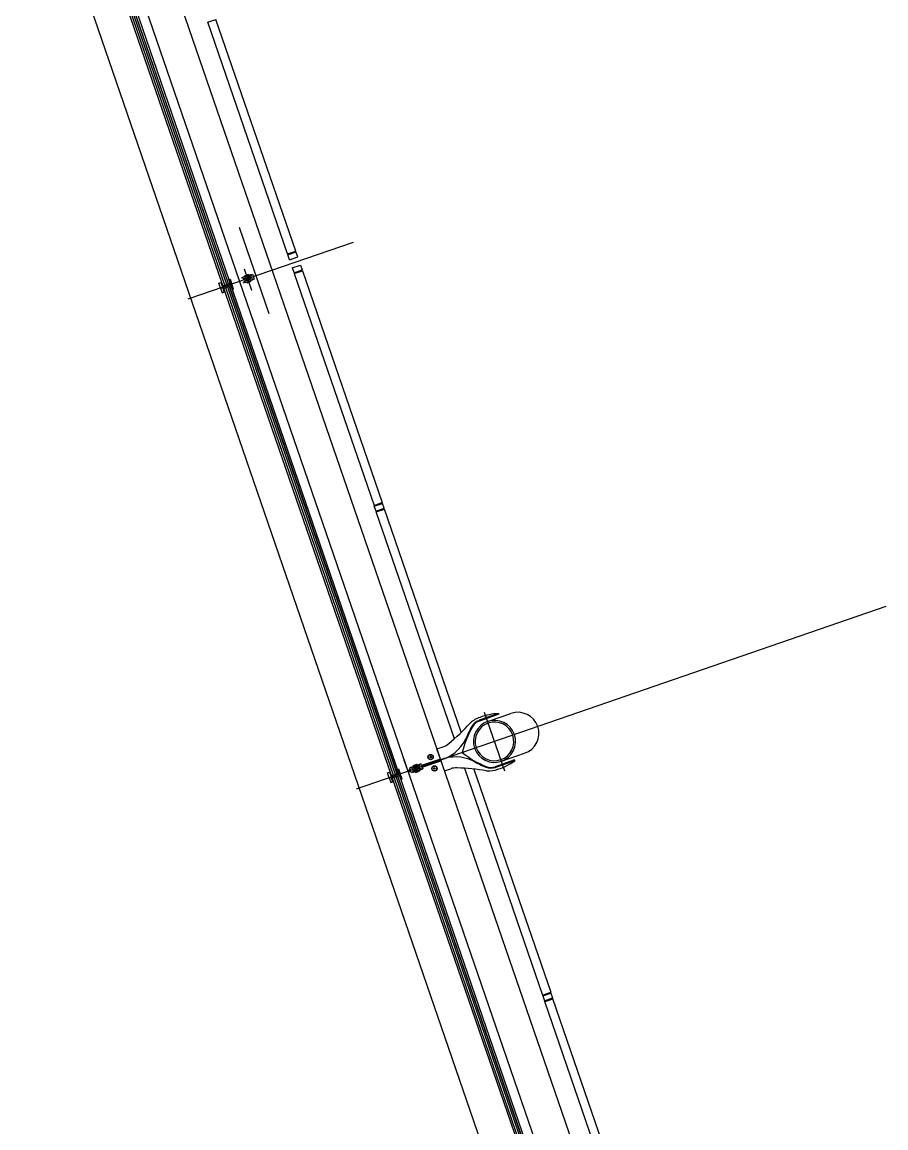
# Model space of a CAD drawing. Extents: x 809487 to 809680, y 818779 to 819225.
# Drawn here: x 809572.74 to 809577.75, y 818953.79 to 818960.2 of the extents above; entities that cross this region are included whole.
import ezdxf

# ---------------------------------------------------------------- set-up
doc = ezdxf.new("R2010")
doc.units = 0
for name, color, linetype in [('F-RC', 7, 'Continuous'), ('MAJ214__', 7, 'Continuous'), ('MAJ270__', 7, 'Continuous'), ('MAJ292__', 7, 'Continuous')]:
    doc.layers.add(name, color=color, linetype=linetype)

msp = doc.modelspace()

# ---------------------------------------------------------------- linework, layer by layer
at = {"layer": 'F-RC'}
for p, q in [((809573.8179, 818960.1972), (809573.8652, 818960.2135)), ((809574.2802, 818958.8546), (809573.8179, 818960.1972)), ((809574.3275, 818958.8708), (809573.8652, 818960.2135)), ((809574.2802, 818958.8546), (809574.3275, 818958.8708)), ((809574.2818, 818958.8498), (809574.3291, 818958.8661)), ((809574.2916, 818958.8215), (809574.2818, 818958.8498)), ((809574.2837, 818958.8505), (809574.2821, 818958.8552)), ((809574.2916, 818958.8215), (809574.3389, 818958.8378)), ((809574.3272, 818958.8655), (809574.3256, 818958.8702)), ((809574.3389, 818958.8378), (809574.3291, 818958.8661)), ((809574.3079, 818958.7742), (809574.3551, 818958.7905)), ((809574.3079, 818958.7742), (809574.3176, 818958.7458)), ((809574.3551, 818958.7905), (809574.3649, 818958.7621)), ((809574.3176, 818958.7458), (809574.3649, 818958.7621)), ((809574.3193, 818958.7411), (809574.3665, 818958.7574)), ((809574.3193, 818958.7411), (809574.7816, 818957.3985)), ((809574.3195, 818958.7465), (809574.3211, 818958.7418)), ((809574.363, 818958.7615), (809574.3646, 818958.7567)), ((809574.3665, 818958.7574), (809574.8288, 818957.4148)), ((809574.7816, 818957.3985), (809574.8012, 818957.4052)), ((809574.7832, 818957.3937), (809574.8305, 818957.41)), ((809574.793, 818957.3654), (809574.7832, 818957.3937)), ((809574.7851, 818957.3944), (809574.7835, 818957.3991)), ((809574.793, 818957.3654), (809574.8402, 818957.3817)), ((809574.7946, 818957.3607), (809574.8419, 818957.3769)), ((809574.7965, 818957.3613), (809574.7948, 818957.366)), ((809574.8012, 818957.4052), (809574.8288, 818957.4148)), ((809574.8286, 818957.4094), (809574.8269, 818957.4141)), ((809574.8402, 818957.3817), (809574.8305, 818957.41)), ((809574.84, 818957.3763), (809574.8383, 818957.381)), ((809575.287, 818956.0842), (809574.8419, 818957.3769)), ((809575.247, 818956.0468), (809574.7946, 818957.3607)), ((809575.3059, 818955.8758), (809575.7583, 818954.5619)), ((809575.3604, 818955.8709), (809575.8055, 818954.5782)), ((809575.7583, 818954.5619), (809575.8055, 818954.5782)), ((809575.7599, 818954.5572), (809575.8072, 818954.5735)), ((809575.7599, 818954.5572), (809575.7697, 818954.5288)), ((809575.7602, 818954.5626), (809575.7618, 818954.5578)), ((809575.7697, 818954.5288), (809575.8169, 818954.5451)), ((809575.8037, 818954.5775), (809575.8053, 818954.5728)), ((809575.8072, 818954.5735), (809575.8169, 818954.5451)), ((809575.815, 818954.5445), (809575.8167, 818954.5397)), ((809575.7713, 818954.5241), (809575.7909, 818954.5309)), ((809576.2336, 818953.1815), (809575.7713, 818954.5241)), ((809575.7716, 818954.5295), (809575.7732, 818954.5247)), ((809575.7909, 818954.5309), (809575.8186, 818954.5404)), ((809576.2809, 818953.1977), (809575.8186, 818954.5404))]:
    msp.add_line(p, q, dxfattribs=at)
at = {"layer": 'MAJ214__'}
for p, q in [((809573.9164, 818958.6738), (809572.9446, 818961.4962)), ((809573.9278, 818958.6777), (809572.956, 818961.5001)), ((809573.9372, 818958.681), (809572.9654, 818961.5033)), ((809573.938, 818958.6812), (809572.9661, 818961.5036)), ((809574.0216, 818958.7179), (809574.0112, 818958.7144)), ((809574.0616, 818958.7251), (809574.0309, 818958.7145)), ((809574.0317, 818958.727), (809574.0535, 818958.7345)), ((809574.0323, 818958.7282), (809574.0317, 818958.727)), ((809574.0327, 818958.7241), (809574.0317, 818958.727)), ((809574.0522, 818958.7351), (809574.0323, 818958.7282)), ((809574.0327, 818958.7241), (809574.0544, 818958.7316)), ((809574.0346, 818958.7248), (809574.0349, 818958.7238)), ((809574.0673, 818958.7086), (809574.0366, 818958.698)), ((809574.0522, 818958.7351), (809574.0535, 818958.7345)), ((809574.0525, 818958.731), (809574.0529, 818958.73)), ((809574.0544, 818958.7316), (809574.0535, 818958.7345)), ((809574.0618, 818958.7252), (809574.0694, 818958.7278)), ((809574.067, 818958.7336), (809574.0774, 818958.7371)), ((809574.0751, 818958.7112), (809574.0675, 818958.7086)), ((809574.0871, 818958.7088), (809574.0767, 818958.7052)), ((809574.0774, 818958.7371), (809574.0871, 818958.7088)), ((809573.9213, 818958.6596), (809574.8931, 818955.8372)), ((809573.9327, 818958.6635), (809574.9045, 818955.8411)), ((809573.9421, 818958.6668), (809574.9139, 818955.8444)), ((809573.9428, 818958.667), (809574.9147, 818955.8447)), ((809574.0314, 818958.6896), (809574.021, 818958.686)), ((809574.029, 818958.6954), (809574.0366, 818958.698)), ((809574.0325, 818958.6886), (809574.0765, 818958.7038)), ((809574.0657, 818958.699), (809574.0439, 818958.6915)), ((809574.0449, 818958.6887), (809574.0439, 818958.6915)), ((809574.0666, 818958.6962), (809574.0449, 818958.6887)), ((809574.0462, 818958.6881), (809574.0449, 818958.6887)), ((809574.0455, 818958.6931), (809574.0456, 818958.6926)), ((809574.0463, 818958.6923), (809574.0456, 818958.6926)), ((809574.0462, 818958.6881), (809574.066, 818958.6949)), ((809574.0633, 818958.6982), (809574.0636, 818958.6988)), ((809574.0634, 818958.6993), (809574.0636, 818958.6988)), ((809574.0666, 818958.6962), (809574.0657, 818958.699)), ((809574.066, 818958.6949), (809574.0666, 818958.6962)), ((809574.9986, 818955.8828), (809575.0426, 818955.898)), ((809574.9986, 818955.8828), (809575.0426, 818955.898)), ((809575.0383, 818955.8886), (809575.0076, 818955.878)), ((809575.0383, 818955.8886), (809575.0076, 818955.878)), ((809575.0302, 818955.8979), (809575.0084, 818955.8904)), ((809575.0302, 818955.8979), (809575.0084, 818955.8904)), ((809575.009, 818955.8917), (809575.0084, 818955.8904)), ((809575.009, 818955.8917), (809575.0084, 818955.8904)), ((809575.0084, 818955.8904), (809575.0094, 818955.8876)), ((809575.0084, 818955.8904), (809575.0094, 818955.8876)), ((809575.009, 818955.8917), (809575.0289, 818955.8985)), ((809575.009, 818955.8917), (809575.0289, 818955.8985)), ((809575.0311, 818955.8951), (809575.0094, 818955.8876)), ((809575.0311, 818955.8951), (809575.0094, 818955.8876)), ((809575.0118, 818955.8884), (809575.0114, 818955.8878)), ((809575.0118, 818955.8884), (809575.0114, 818955.8878)), ((809575.0288, 818955.8943), (809575.0294, 818955.8939)), ((809575.0288, 818955.8943), (809575.0294, 818955.8939)), ((809575.0289, 818955.8985), (809575.0302, 818955.8979)), ((809575.0289, 818955.8985), (809575.0302, 818955.8979)), ((809575.0296, 818955.8935), (809575.0294, 818955.8939)), ((809575.0296, 818955.8935), (809575.0294, 818955.8939)), ((809575.0302, 818955.8979), (809575.0311, 818955.8951)), ((809575.0302, 818955.8979), (809575.0311, 818955.8951)), ((809575.0461, 818955.8912), (809575.0385, 818955.8886)), ((809575.0461, 818955.8912), (809575.0385, 818955.8886)), ((809575.0541, 818955.9006), (809575.0437, 818955.897)), ((809575.0541, 818955.9006), (809575.0437, 818955.897)), ((809575.0573, 818955.8911), (809575.0541, 818955.9006)), ((809575.0573, 818955.8911), (809575.0541, 818955.9006)), ((809575.0573, 818955.8911), (809575.1661, 818955.9286)), ((809575.1661, 818955.9286), (809575.0573, 818955.8911)), ((809575.0606, 818955.8817), (809575.1693, 818955.9191)), ((809575.1693, 818955.9191), (809575.0606, 818955.8817)), ((809575.8812, 818953.0046), (809574.9094, 818955.827)), ((809575.8906, 818953.0078), (809574.9188, 818955.8302)), ((809575.8914, 818953.0081), (809574.9195, 818955.8305)), ((809574.977, 818955.8635), (809574.9912, 818955.8684)), ((809574.977, 818955.8635), (809574.9912, 818955.8684)), ((809574.9802, 818955.854), (809574.9944, 818955.8589)), ((809574.9802, 818955.854), (809574.9944, 818955.8589)), ((809574.9983, 818955.8814), (809574.9879, 818955.8778)), ((809574.9983, 818955.8814), (809574.9879, 818955.8778)), ((809574.9879, 818955.8778), (809574.9912, 818955.8684)), ((809574.9879, 818955.8778), (809574.9912, 818955.8684)), ((809574.9977, 818955.8494), (809574.9944, 818955.8589)), ((809574.9977, 818955.8494), (809574.9944, 818955.8589)), ((809575.0081, 818955.853), (809574.9977, 818955.8494)), ((809575.0081, 818955.853), (809574.9977, 818955.8494)), ((809575, 818955.8753), (809575.0076, 818955.878)), ((809575, 818955.8753), (809575.0076, 818955.878)), ((809575.0057, 818955.8588), (809575.0133, 818955.8614)), ((809575.0092, 818955.8521), (809575.0532, 818955.8672)), ((809575.0116, 818955.8873), (809575.0114, 818955.8878)), ((809575.0116, 818955.8873), (809575.0114, 818955.8878)), ((809575.044, 818955.872), (809575.0133, 818955.8614)), ((809575.044, 818955.872), (809575.0133, 818955.8614)), ((809575.0424, 818955.8624), (809575.0206, 818955.855)), ((809575.0206, 818955.855), (809575.0424, 818955.8624)), ((809575.0216, 818955.8521), (809575.0206, 818955.855)), ((809575.0206, 818955.855), (809575.0216, 818955.8521)), ((809575.0433, 818955.8596), (809575.0216, 818955.8521)), ((809575.0216, 818955.8521), (809575.0433, 818955.8596)), ((809575.0229, 818955.8515), (809575.0216, 818955.8521)), ((809575.0229, 818955.8515), (809575.0216, 818955.8521)), ((809575.0222, 818955.8566), (809575.0224, 818955.8561)), ((809575.0225, 818955.8556), (809575.0222, 818955.8566)), ((809575.023, 818955.8558), (809575.0224, 818955.8561)), ((809575.0229, 818955.8515), (809575.0427, 818955.8583)), ((809575.0427, 818955.8583), (809575.0229, 818955.8515)), ((809575.04, 818955.8616), (809575.0403, 818955.8623)), ((809575.0402, 818955.8627), (809575.0403, 818955.8623)), ((809575.0405, 818955.8618), (809575.0402, 818955.8627)), ((809575.0433, 818955.8596), (809575.0424, 818955.8624)), ((809575.0424, 818955.8624), (809575.0433, 818955.8596)), ((809575.0427, 818955.8583), (809575.0433, 818955.8596)), ((809575.0427, 818955.8583), (809575.0433, 818955.8596)), ((809575.0518, 818955.8747), (809575.0442, 818955.8721)), ((809575.0442, 818955.8721), (809575.0518, 818955.8747)), ((809575.0638, 818955.8722), (809575.0534, 818955.8686)), ((809575.0534, 818955.8686), (809575.0638, 818955.8722)), ((809575.0606, 818955.8817), (809575.0638, 818955.8722)), ((809575.0638, 818955.8722), (809575.0606, 818955.8817)), ((809575.8698, 818953.0007), (809574.898, 818955.8231))]:
    msp.add_line(p, q, dxfattribs=at)
for points in [[(809574.0659, 818958.7345), (809574.0219, 818958.7194)], [(809575.5039, 818956.192), (809575.3911, 818956.1532)], [(809575.5978, 818955.9195), (809575.485, 818955.8807)], [(809575.0532, 818955.8672), (809575.0092, 818955.8521)]]:
    msp.add_lwpolyline(points, dxfattribs=at)
for centre, radius in [((809574.0492, 818958.7116), 0.006), ((809575.109, 818955.9407), 0.0155), ((809575.109, 818955.9407), 0.0155), ((809575.109, 818955.9407), 0.0135), ((809575.109, 818955.9407), 0.0135), ((809575.109, 818955.9407), 0.0042), ((809575.109, 818955.9407), 0.0042), ((809575.1318, 818955.8745), 0.0155), ((809575.1318, 818955.8745), 0.0155), ((809575.1318, 818955.8745), 0.0135), ((809575.1318, 818955.8745), 0.0135), ((809575.1318, 818955.8745), 0.0042), ((809575.1318, 818955.8745), 0.0042)]:
    msp.add_circle(centre, radius, dxfattribs=at)
for centre, radius, start, end in [((809574.0492, 818958.7116), 0.0095, 145.18264, 252.81736), ((809574.0492, 818958.7116), 0.0109, 101.1265, 116.87349), ((809574.0492, 818958.7116), 0.0095, 326.69488, 71.30512), ((809574.0492, 818958.7116), 0.0109, 281.1265, 296.87349), ((809575.4169, 818956.0783), 0.0792, 109, 149.96236), ((809575.8392, 818955.8341), 0.567, 149.96236, 158.10407), ((809575.1053, 818956.1459), 0.2307, 285.67731, 333.23123), ((809575.2945, 818956.053), 0.02, 326.67541, 338.10407), ((809575.2552, 818955.7104), 0.2307, 64.76877, 112.32268), ((809575.2552, 818955.7104), 0.2307, 105.67731, 112.32268), ((809575.1053, 818956.1459), 0.2307, 285.67731, 292.32268), ((809575.3472, 818955.9002), 0.02, 59.89592, 71.32459), ((809575.6416, 818956.408), 0.567, 239.89592, 248.03764), ((809575.0259, 818955.875), 0.0095, 145.18264, 199.00008), ((809575.0259, 818955.875), 0.0095, 145.18264, 199.00008), ((809575.0259, 818955.875), 0.0095, 198.99991, 252.81736), ((809575.0259, 818955.875), 0.0095, 199.00008, 252.81736), ((809575.0259, 818955.875), 0.006, 18.99986, 199.00013), ((809575.0259, 818955.875), 0.006, 18.99986, 199.00013), ((809575.0259, 818955.875), 0.006, 198.99986, 19.00013), ((809575.0259, 818955.875), 0.006, 199.00013, 18.99986), ((809575.0259, 818955.875), 0.0109, 101.1265, 116.87349), ((809575.0259, 818955.875), 0.0109, 101.1265, 116.87349), ((809575.0259, 818955.875), 0.0109, 281.1265, 296.87349), ((809575.0259, 818955.875), 0.0109, 281.1265, 296.87349), ((809575.0259, 818955.875), 0.0095, 18.99991, 71.30512), ((809575.0259, 818955.875), 0.0095, 18.99991, 71.30512), ((809575.0259, 818955.875), 0.0095, 326.69488, 19.00008), ((809575.0259, 818955.875), 0.0095, 326.69488, 18.99991), ((809575.4592, 818955.9556), 0.0792, 248.03764, 289)]:
    msp.add_arc(centre, radius, start, end, dxfattribs=at)
for points, degree in [([(809574.0216, 818958.7186), (809574.0216, 818958.7187), (809574.0216, 818958.7188), (809574.0216, 818958.7189), (809574.0216, 818958.7189), (809574.0217, 818958.719), (809574.0217, 818958.719), (809574.0217, 818958.7191), (809574.0217, 818958.7191), (809574.0217, 818958.7192), (809574.0217, 818958.7192), (809574.0218, 818958.7193), (809574.0218, 818958.7193), (809574.0218, 818958.7193), (809574.0219, 818958.7194), (809574.0219, 818958.7194)], 3), ([(809574.0224, 818958.7125), (809574.0223, 818958.7128), (809574.0223, 818958.7131), (809574.0221, 818958.714), (809574.0219, 818958.7145), (809574.0218, 818958.7157), (809574.0217, 818958.7162), (809574.0216, 818958.7174), (809574.0216, 818958.718), (809574.0216, 818958.7186)], 3), ([(809574.0224, 818958.7125), (809574.0224, 818958.7125), (809574.0225, 818958.7124), (809574.0225, 818958.7124), (809574.0225, 818958.7123), (809574.0225, 818958.7123), (809574.0225, 818958.7123), (809574.0225, 818958.7123)], 3), ([(809574.0233, 818958.7119), (809574.0233, 818958.7119), (809574.0233, 818958.7119), (809574.0232, 818958.7119), (809574.0232, 818958.7119), (809574.0231, 818958.7119), (809574.0231, 818958.7119), (809574.0229, 818958.7119), (809574.0229, 818958.7119), (809574.0227, 818958.712), (809574.0227, 818958.712), (809574.0226, 818958.7121), (809574.0225, 818958.7122), (809574.0225, 818958.7123)], 3), ([(809574.0233, 818958.7119), (809574.0239, 818958.7121), (809574.0246, 818958.7123), (809574.0261, 818958.7129), (809574.0271, 818958.7132), (809574.0286, 818958.7138), (809574.0292, 818958.714), (809574.0302, 818958.7143), (809574.0305, 818958.7144), (809574.0309, 818958.7145)], 3), ([(809574.0233, 818958.7119), (809574.0241, 818958.7122), (809574.025, 818958.7125), (809574.0259, 818958.7128), (809574.0272, 818958.7132), (809574.0284, 818958.7137), (809574.0297, 818958.7141), (809574.0301, 818958.7143), (809574.0305, 818958.7144), (809574.0309, 818958.7145)], 3), ([(809574.0309, 818958.7145), (809574.0309, 818958.7145), (809574.0309, 818958.7145), (809574.0309, 818958.7143), (809574.031, 818958.7141), (809574.0311, 818958.7136), (809574.0312, 818958.7132), (809574.0314, 818958.7119), (809574.0315, 818958.7109), (809574.0319, 818958.7086), (809574.0322, 818958.7075), (809574.033, 818958.7051), (809574.0334, 818958.704), (809574.0344, 818958.7019), (809574.035, 818958.701), (809574.0357, 818958.6997), (809574.036, 818958.6992), (809574.0363, 818958.6986), (809574.0364, 818958.6983), (809574.0365, 818958.6981), (809574.0365, 818958.698), (809574.0366, 818958.698)], 3), ([(809574.0421, 818958.7181), (809574.0421, 818958.7181), (809574.0421, 818958.7181), (809574.042, 818958.718), (809574.042, 818958.7179), (809574.0418, 818958.7177), (809574.0417, 818958.7175), (809574.0415, 818958.7171), (809574.0413, 818958.717), (809574.0412, 818958.7168)], 3), ([(809574.0442, 818958.7213), (809574.0431, 818958.7196), (809574.0421, 818958.7181)], 2), ([(809574.0507, 818958.7211), (809574.049, 818958.7217), (809574.0471, 818958.7223)], 2), ([(809574.0522, 818958.7206), (809574.052, 818958.7206), (809574.0518, 818958.7207), (809574.0514, 818958.7208), (809574.0512, 818958.7209), (809574.051, 818958.721), (809574.0509, 818958.721), (809574.0508, 818958.7211), (809574.0508, 818958.7211), (809574.0507, 818958.7211)], 3), ([(809574.0616, 818958.7251), (809574.0617, 818958.7251), (809574.0617, 818958.7252), (809574.0618, 818958.7252)], 2), ([(809574.0616, 818958.7251), (809574.0617, 818958.7251), (809574.0617, 818958.7252), (809574.0618, 818958.7252)], 2), ([(809574.0675, 818958.7086), (809574.0675, 818958.7086), (809574.0675, 818958.7087), (809574.0674, 818958.7088), (809574.0674, 818958.709), (809574.0672, 818958.7096), (809574.0672, 818958.71), (809574.067, 818958.7112), (809574.0669, 818958.7122), (809574.0664, 818958.7145), (809574.0661, 818958.7157), (809574.0654, 818958.718), (809574.0649, 818958.7191), (809574.0639, 818958.7212), (809574.0634, 818958.7221), (809574.0626, 818958.7234), (809574.0624, 818958.7239), (809574.062, 818958.7246), (809574.0619, 818958.7248), (809574.0618, 818958.725), (809574.0618, 818958.7251), (809574.0618, 818958.7252)], 3), ([(809574.0659, 818958.7345), (809574.0659, 818958.7345), (809574.0659, 818958.7345), (809574.066, 818958.7345), (809574.0661, 818958.7345), (809574.0661, 818958.7345), (809574.0662, 818958.7344), (809574.0662, 818958.7344), (809574.0663, 818958.7344), (809574.0663, 818958.7344), (809574.0663, 818958.7343), (809574.0664, 818958.7343), (809574.0664, 818958.7342), (809574.0665, 818958.7342), (809574.0665, 818958.7341), (809574.0666, 818958.7341)], 3), ([(809574.0666, 818958.7341), (809574.0669, 818958.7336), (809574.0673, 818958.7331), (809574.0679, 818958.7321), (809574.0682, 818958.7317), (809574.0688, 818958.7307), (809574.0691, 818958.7302), (809574.0694, 818958.7294), (809574.0696, 818958.7291), (809574.0697, 818958.7287)], 3), ([(809574.0675, 818958.7086), (809574.0674, 818958.7086), (809574.0674, 818958.7086), (809574.0673, 818958.7086)], 2), ([(809574.0698, 818958.7285), (809574.0698, 818958.7285), (809574.0698, 818958.7285), (809574.0698, 818958.7284), (809574.0698, 818958.7283), (809574.0698, 818958.7281), (809574.0697, 818958.7281), (809574.0697, 818958.728), (809574.0696, 818958.7279), (809574.0695, 818958.7278), (809574.0694, 818958.7278), (809574.0694, 818958.7278), (809574.0694, 818958.7278), (809574.0694, 818958.7278)], 3), ([(809574.0698, 818958.7285), (809574.0698, 818958.7286), (809574.0697, 818958.7286), (809574.0697, 818958.7286), (809574.0697, 818958.7286), (809574.0697, 818958.7287), (809574.0697, 818958.7287), (809574.0697, 818958.7287)], 3), ([(809574.0751, 818958.7112), (809574.0751, 818958.7112), (809574.0751, 818958.7112), (809574.0751, 818958.7113), (809574.0752, 818958.7113), (809574.0752, 818958.7113), (809574.0753, 818958.7113), (809574.0754, 818958.7113), (809574.0755, 818958.7112), (809574.0756, 818958.7112), (809574.0757, 818958.7111), (809574.0758, 818958.711), (809574.0758, 818958.7109), (809574.0758, 818958.7109)], 3), ([(809574.0759, 818958.7107), (809574.0759, 818958.7107), (809574.0759, 818958.7107), (809574.0759, 818958.7108), (809574.0759, 818958.7108), (809574.0759, 818958.7108), (809574.0759, 818958.7109), (809574.0758, 818958.7109)], 3), ([(809574.0759, 818958.7107), (809574.076, 818958.7103), (809574.0761, 818958.71), (809574.0763, 818958.7091), (809574.0764, 818958.7086), (809574.0766, 818958.7075), (809574.0766, 818958.7069), (809574.0767, 818958.7057), (809574.0767, 818958.7051), (809574.0767, 818958.7045)], 3), ([(809574.0286, 818958.6946), (809574.0286, 818958.6946), (809574.0286, 818958.6947), (809574.0286, 818958.6948), (809574.0286, 818958.6948), (809574.0286, 818958.695), (809574.0286, 818958.6951), (809574.0287, 818958.6952), (809574.0287, 818958.6952), (809574.0288, 818958.6953), (809574.0289, 818958.6953), (809574.029, 818958.6954), (809574.029, 818958.6954), (809574.029, 818958.6954)], 3), ([(809574.0286, 818958.6946), (809574.0286, 818958.6946), (809574.0286, 818958.6946), (809574.0286, 818958.6945), (809574.0286, 818958.6945), (809574.0286, 818958.6945), (809574.0287, 818958.6944), (809574.0287, 818958.6944)], 3), ([(809574.0318, 818958.689), (809574.0314, 818958.6895), (809574.0311, 818958.69), (809574.0304, 818958.691), (809574.0301, 818958.6915), (809574.0296, 818958.6925), (809574.0293, 818958.693), (809574.0289, 818958.6938), (809574.0288, 818958.6941), (809574.0287, 818958.6944)], 3), ([(809574.0325, 818958.6886), (809574.0324, 818958.6886), (809574.0324, 818958.6886), (809574.0323, 818958.6886), (809574.0323, 818958.6886), (809574.0322, 818958.6887), (809574.0322, 818958.6887), (809574.0321, 818958.6887), (809574.0321, 818958.6887), (809574.032, 818958.6888), (809574.032, 818958.6888), (809574.032, 818958.6889), (809574.0319, 818958.6889), (809574.0319, 818958.689), (809574.0318, 818958.689), (809574.0318, 818958.689)], 3), ([(809574.0461, 818958.7026), (809574.0463, 818958.7025), (809574.0465, 818958.7024), (809574.0469, 818958.7023), (809574.0471, 818958.7022), (809574.0474, 818958.7021), (809574.0475, 818958.7021), (809574.0476, 818958.7021), (809574.0476, 818958.7021), (809574.0476, 818958.7021)], 3), ([(809574.0476, 818958.7021), (809574.0493, 818958.7015), (809574.0513, 818958.7008)], 2), ([(809574.0541, 818958.7018), (809574.0553, 818958.7035), (809574.0563, 818958.705)], 2), ([(809574.0563, 818958.705), (809574.0563, 818958.7051), (809574.0563, 818958.7051), (809574.0563, 818958.7052), (809574.0564, 818958.7052), (809574.0565, 818958.7055), (809574.0567, 818958.7056), (809574.0569, 818958.706), (809574.057, 818958.7062), (809574.0571, 818958.7064)], 3), ([(809574.0767, 818958.7045), (809574.0767, 818958.7044), (809574.0767, 818958.7044), (809574.0767, 818958.7043), (809574.0767, 818958.7042), (809574.0767, 818958.7042), (809574.0767, 818958.7041), (809574.0767, 818958.7041), (809574.0767, 818958.704), (809574.0766, 818958.704), (809574.0766, 818958.7039), (809574.0766, 818958.7039), (809574.0766, 818958.7039), (809574.0765, 818958.7038), (809574.0765, 818958.7038), (809574.0765, 818958.7038)], 3), ([(809575.0385, 818955.8886), (809575.0384, 818955.8886), (809575.0384, 818955.8886), (809575.0383, 818955.8886)], 2), ([(809575.0385, 818955.8886), (809575.0384, 818955.8886), (809575.0384, 818955.8886), (809575.0383, 818955.8886)], 2), ([(809575.0385, 818955.8886), (809575.0385, 818955.8886), (809575.0385, 818955.8886), (809575.0385, 818955.8884), (809575.0386, 818955.8882), (809575.0389, 818955.8877), (809575.0391, 818955.8874), (809575.0397, 818955.8863), (809575.0402, 818955.8854), (809575.0413, 818955.8833), (809575.0418, 818955.8822), (809575.0422, 818955.8809), (809575.0423, 818955.8808), (809575.0423, 818955.8807)], 3), ([(809575.0385, 818955.8886), (809575.0385, 818955.8886), (809575.0385, 818955.8886), (809575.0385, 818955.8884), (809575.0386, 818955.8882), (809575.0389, 818955.8877), (809575.0391, 818955.8874), (809575.0397, 818955.8863), (809575.0402, 818955.8854), (809575.0413, 818955.8833), (809575.0418, 818955.8822), (809575.0422, 818955.8809), (809575.0423, 818955.8808), (809575.0423, 818955.8807)], 3), ([(809575.0433, 818955.8975), (809575.0432, 818955.8976), (809575.0432, 818955.8976), (809575.0431, 818955.8977), (809575.0431, 818955.8977), (809575.043, 818955.8978), (809575.043, 818955.8978), (809575.0429, 818955.8979), (809575.0429, 818955.8979), (809575.0428, 818955.8979), (809575.0428, 818955.8979), (809575.0427, 818955.8979), (809575.0427, 818955.898), (809575.0426, 818955.898), (809575.0426, 818955.898), (809575.0426, 818955.898)], 3), ([(809575.0433, 818955.8975), (809575.0432, 818955.8976), (809575.0432, 818955.8976), (809575.0431, 818955.8977), (809575.0431, 818955.8977), (809575.043, 818955.8978), (809575.043, 818955.8978), (809575.0429, 818955.8979), (809575.0429, 818955.8979), (809575.0428, 818955.8979), (809575.0428, 818955.8979), (809575.0427, 818955.8979), (809575.0427, 818955.898), (809575.0426, 818955.898), (809575.0426, 818955.898), (809575.0426, 818955.898)], 3), ([(809575.0464, 818955.8922), (809575.0463, 818955.8925), (809575.0461, 818955.8928), (809575.0458, 818955.8936), (809575.0455, 818955.8941), (809575.045, 818955.8951), (809575.0447, 818955.8956), (809575.044, 818955.8966), (809575.0436, 818955.8971), (809575.0433, 818955.8975)], 3), ([(809575.0464, 818955.8922), (809575.0463, 818955.8925), (809575.0461, 818955.8928), (809575.0458, 818955.8936), (809575.0455, 818955.8941), (809575.045, 818955.8951), (809575.0447, 818955.8956), (809575.044, 818955.8966), (809575.0436, 818955.8971), (809575.0433, 818955.8975)], 3), ([(809575.0461, 818955.8912), (809575.0461, 818955.8912), (809575.0461, 818955.8912), (809575.0461, 818955.8912), (809575.0462, 818955.8913), (809575.0462, 818955.8913), (809575.0463, 818955.8913), (809575.0464, 818955.8914), (809575.0464, 818955.8915), (809575.0465, 818955.8916), (809575.0465, 818955.8917), (809575.0465, 818955.8918), (809575.0465, 818955.8919), (809575.0465, 818955.892)], 3), ([(809575.0461, 818955.8912), (809575.0461, 818955.8912), (809575.0461, 818955.8912), (809575.0461, 818955.8912), (809575.0462, 818955.8913), (809575.0462, 818955.8913), (809575.0463, 818955.8913), (809575.0464, 818955.8914), (809575.0464, 818955.8915), (809575.0465, 818955.8916), (809575.0465, 818955.8917), (809575.0465, 818955.8918), (809575.0465, 818955.8919), (809575.0465, 818955.892)], 3), ([(809575.0464, 818955.8922), (809575.0464, 818955.8922), (809575.0464, 818955.8921), (809575.0464, 818955.8921), (809575.0464, 818955.8921), (809575.0465, 818955.892), (809575.0465, 818955.892), (809575.0465, 818955.892)], 3), ([(809575.0464, 818955.8922), (809575.0464, 818955.8922), (809575.0464, 818955.8921), (809575.0464, 818955.8921), (809575.0464, 818955.8921), (809575.0465, 818955.892), (809575.0465, 818955.892), (809575.0465, 818955.892)], 3), ([(809574.9986, 818955.8828), (809574.9986, 818955.8828), (809574.9985, 818955.8828), (809574.9985, 818955.8827), (809574.9985, 818955.8827), (809574.9984, 818955.8826), (809574.9984, 818955.8826), (809574.9984, 818955.8825), (809574.9984, 818955.8825), (809574.9984, 818955.8824), (809574.9983, 818955.8824), (809574.9983, 818955.8823), (809574.9983, 818955.8823), (809574.9983, 818955.8822), (809574.9983, 818955.8821), (809574.9983, 818955.8821)], 3), ([(809574.9986, 818955.8828), (809574.9986, 818955.8828), (809574.9985, 818955.8828), (809574.9985, 818955.8827), (809574.9985, 818955.8827), (809574.9984, 818955.8826), (809574.9984, 818955.8826), (809574.9984, 818955.8825), (809574.9984, 818955.8825), (809574.9984, 818955.8824), (809574.9983, 818955.8824), (809574.9983, 818955.8823), (809574.9983, 818955.8823), (809574.9983, 818955.8822), (809574.9983, 818955.8821), (809574.9983, 818955.8821)], 3), ([(809574.9983, 818955.8821), (809574.9983, 818955.8815), (809574.9983, 818955.8809), (809574.9984, 818955.8797), (809574.9985, 818955.8791), (809574.9987, 818955.878), (809574.9988, 818955.8774), (809574.999, 818955.8766), (809574.999, 818955.8762), (809574.9991, 818955.8759)], 3), ([(809574.9983, 818955.8821), (809574.9983, 818955.8815), (809574.9983, 818955.8809), (809574.9984, 818955.8797), (809574.9985, 818955.8791), (809574.9987, 818955.878), (809574.9988, 818955.8774), (809574.999, 818955.8766), (809574.999, 818955.8762), (809574.9991, 818955.8759)], 3), ([(809574.9992, 818955.8757), (809574.9992, 818955.8757), (809574.9992, 818955.8758), (809574.9992, 818955.8758), (809574.9992, 818955.8758), (809574.9992, 818955.8759), (809574.9992, 818955.8759), (809574.9991, 818955.8759)], 3), ([(809574.9992, 818955.8757), (809574.9992, 818955.8757), (809574.9992, 818955.8758), (809574.9992, 818955.8758), (809574.9992, 818955.8758), (809574.9992, 818955.8759), (809574.9992, 818955.8759), (809574.9991, 818955.8759)], 3), ([(809574.9992, 818955.8757), (809574.9992, 818955.8757), (809574.9992, 818955.8757), (809574.9993, 818955.8756), (809574.9993, 818955.8755), (809574.9995, 818955.8754), (809574.9995, 818955.8754), (809574.9997, 818955.8753), (809574.9997, 818955.8753), (809574.9998, 818955.8753), (809574.9999, 818955.8753), (809575, 818955.8753), (809575, 818955.8753), (809575, 818955.8753)], 3), ([(809574.9992, 818955.8757), (809574.9992, 818955.8757), (809574.9992, 818955.8757), (809574.9993, 818955.8756), (809574.9993, 818955.8755), (809574.9995, 818955.8754), (809574.9995, 818955.8754), (809574.9997, 818955.8753), (809574.9997, 818955.8753), (809574.9998, 818955.8753), (809574.9999, 818955.8753), (809575, 818955.8753), (809575, 818955.8753), (809575, 818955.8753)], 3), ([(809575.0053, 818955.858), (809575.0053, 818955.8581), (809575.0053, 818955.8581), (809575.0053, 818955.8582), (809575.0053, 818955.8583), (809575.0053, 818955.8584), (809575.0053, 818955.8585), (809575.0054, 818955.8586), (809575.0054, 818955.8587), (809575.0056, 818955.8587), (809575.0056, 818955.8588), (809575.0057, 818955.8588), (809575.0057, 818955.8588), (809575.0057, 818955.8588)], 3), ([(809575.0057, 818955.8588), (809575.0057, 818955.8588), (809575.0057, 818955.8588), (809575.0056, 818955.8588), (809575.0056, 818955.8588), (809575.0055, 818955.8587), (809575.0055, 818955.8587), (809575.0054, 818955.8586), (809575.0054, 818955.8586), (809575.0053, 818955.8584), (809575.0053, 818955.8583), (809575.0053, 818955.8582), (809575.0053, 818955.8581), (809575.0053, 818955.858)], 3), ([(809575.0053, 818955.858), (809575.0053, 818955.858), (809575.0053, 818955.858), (809575.0053, 818955.858), (809575.0053, 818955.8579), (809575.0053, 818955.8579), (809575.0054, 818955.8579), (809575.0054, 818955.8578)], 3), ([(809575.0054, 818955.8578), (809575.0054, 818955.8579), (809575.0053, 818955.8579), (809575.0053, 818955.8579), (809575.0053, 818955.858), (809575.0053, 818955.858), (809575.0053, 818955.858), (809575.0053, 818955.858)], 3), ([(809575.0085, 818955.8525), (809575.0081, 818955.853), (809575.0078, 818955.8535), (809575.0071, 818955.8544), (809575.0068, 818955.8549), (809575.0063, 818955.8559), (809575.006, 818955.8564), (809575.0056, 818955.8572), (809575.0055, 818955.8575), (809575.0054, 818955.8578)], 3), ([(809575.0054, 818955.8578), (809575.0055, 818955.8575), (809575.0056, 818955.8572), (809575.006, 818955.8564), (809575.0063, 818955.8559), (809575.0068, 818955.8549), (809575.0071, 818955.8544), (809575.0078, 818955.8535), (809575.0081, 818955.853), (809575.0085, 818955.8525)], 3), ([(809575.0057, 818955.8588), (809575.0063, 818955.859), (809575.007, 818955.8592), (809575.0085, 818955.8598), (809575.0095, 818955.8601), (809575.011, 818955.8607), (809575.0117, 818955.8609), (809575.0126, 818955.8612), (809575.0129, 818955.8613), (809575.0133, 818955.8614)], 3), ([(809575.0057, 818955.8588), (809575.0065, 818955.8591), (809575.0074, 818955.8594), (809575.0083, 818955.8597), (809575.0096, 818955.8601), (809575.0108, 818955.8606), (809575.0121, 818955.861), (809575.0125, 818955.8612), (809575.0129, 818955.8613), (809575.0133, 818955.8614)], 3), ([(809575.0094, 818955.8694), (809575.0091, 818955.8704), (809575.0088, 818955.8714), (809575.0083, 818955.8735), (809575.0082, 818955.8746), (809575.008, 818955.8761), (809575.0079, 818955.8766), (809575.0077, 818955.8774), (809575.0077, 818955.8776), (809575.0076, 818955.8778), (809575.0076, 818955.8779), (809575.0076, 818955.878)], 3), ([(809575.0094, 818955.8694), (809575.0091, 818955.8704), (809575.0088, 818955.8714), (809575.0083, 818955.8735), (809575.0082, 818955.8746), (809575.008, 818955.8761), (809575.0079, 818955.8766), (809575.0077, 818955.8774), (809575.0077, 818955.8776), (809575.0076, 818955.8778), (809575.0076, 818955.8779), (809575.0076, 818955.878)], 3), ([(809575.0085, 818955.8525), (809575.0085, 818955.8524), (809575.0086, 818955.8524), (809575.0087, 818955.8523), (809575.0087, 818955.8523), (809575.0088, 818955.8522), (809575.0088, 818955.8522), (809575.0088, 818955.8522), (809575.0089, 818955.8522), (809575.0089, 818955.8521), (809575.0089, 818955.8521), (809575.009, 818955.8521), (809575.0091, 818955.8521), (809575.0091, 818955.8521), (809575.0092, 818955.8521), (809575.0092, 818955.8521)], 3), ([(809575.0092, 818955.8521), (809575.0092, 818955.8521), (809575.0091, 818955.8521), (809575.009, 818955.8521), (809575.009, 818955.8521), (809575.0089, 818955.8521), (809575.0089, 818955.8521), (809575.0088, 818955.8522), (809575.0088, 818955.8522), (809575.0087, 818955.8522), (809575.0087, 818955.8523), (809575.0087, 818955.8523), (809575.0086, 818955.8523), (809575.0086, 818955.8524), (809575.0085, 818955.8524), (809575.0085, 818955.8525)], 3), ([(809575.0094, 818955.8694), (809575.0098, 818955.8683), (809575.0102, 818955.8674), (809575.0111, 818955.8654), (809575.0117, 818955.8644), (809575.0124, 818955.8631), (809575.0127, 818955.8627), (809575.013, 818955.862), (809575.0131, 818955.8618), (809575.0132, 818955.8615), (809575.0132, 818955.8615), (809575.0133, 818955.8614)], 3), ([(809575.0133, 818955.8614), (809575.0133, 818955.8614), (809575.0133, 818955.8614), (809575.0132, 818955.8616), (809575.0131, 818955.8618), (809575.0129, 818955.8623), (809575.0127, 818955.8627), (809575.0121, 818955.8638), (809575.0115, 818955.8647), (809575.0105, 818955.8667), (809575.01, 818955.8678), (809575.0095, 818955.8691), (809575.0095, 818955.8692), (809575.0094, 818955.8694)], 3), ([(809575.0179, 818955.8802), (809575.0181, 818955.8804), (809575.0182, 818955.8806), (809575.0184, 818955.8809), (809575.0185, 818955.8811), (809575.0187, 818955.8813), (809575.0187, 818955.8814), (809575.0188, 818955.8815), (809575.0188, 818955.8815), (809575.0188, 818955.8815)], 3), ([(809575.0179, 818955.8802), (809575.0181, 818955.8804), (809575.0182, 818955.8806), (809575.0184, 818955.8809), (809575.0185, 818955.8811), (809575.0187, 818955.8813), (809575.0187, 818955.8814), (809575.0188, 818955.8815), (809575.0188, 818955.8815), (809575.0188, 818955.8815)], 3), ([(809575.0188, 818955.8815), (809575.0198, 818955.8831), (809575.0209, 818955.8848)], 2), ([(809575.0188, 818955.8815), (809575.0198, 818955.8831), (809575.0209, 818955.8848)], 2), ([(809575.0228, 818955.866), (809575.023, 818955.866), (809575.0232, 818955.8659), (809575.0236, 818955.8657), (809575.0238, 818955.8657), (809575.0241, 818955.8656), (809575.0242, 818955.8656), (809575.0243, 818955.8655), (809575.0243, 818955.8655), (809575.0243, 818955.8655)], 3), ([(809575.0243, 818955.8655), (809575.0243, 818955.8655), (809575.0243, 818955.8655), (809575.0242, 818955.8656), (809575.0241, 818955.8656), (809575.0238, 818955.8657), (809575.0236, 818955.8657), (809575.0232, 818955.8659), (809575.023, 818955.866), (809575.0228, 818955.866)], 3), ([(809575.0238, 818955.8858), (809575.0257, 818955.8851), (809575.0274, 818955.8845)], 2), ([(809575.0238, 818955.8858), (809575.0257, 818955.8851), (809575.0274, 818955.8845)], 2), ([(809575.0243, 818955.8655), (809575.026, 818955.8649), (809575.028, 818955.8643)], 2), ([(809575.028, 818955.8643), (809575.026, 818955.8649), (809575.0243, 818955.8655)], 2), ([(809575.0274, 818955.8845), (809575.0275, 818955.8845), (809575.0275, 818955.8845), (809575.0276, 818955.8845), (809575.0277, 818955.8844), (809575.0279, 818955.8844), (809575.0281, 818955.8843), (809575.0285, 818955.8841), (809575.0287, 818955.8841), (809575.0289, 818955.884)], 3), ([(809575.0274, 818955.8845), (809575.0275, 818955.8845), (809575.0275, 818955.8845), (809575.0276, 818955.8845), (809575.0277, 818955.8844), (809575.0279, 818955.8844), (809575.0281, 818955.8843), (809575.0285, 818955.8841), (809575.0287, 818955.8841), (809575.0289, 818955.884)], 3), ([(809575.0308, 818955.8652), (809575.032, 818955.867), (809575.033, 818955.8685)], 2), ([(809575.033, 818955.8685), (809575.032, 818955.867), (809575.0308, 818955.8652)], 2), ([(809575.033, 818955.8685), (809575.033, 818955.8685), (809575.033, 818955.8685), (809575.033, 818955.8686), (809575.0331, 818955.8687), (809575.0332, 818955.8689), (809575.0334, 818955.8691), (809575.0336, 818955.8694), (809575.0337, 818955.8696), (809575.0338, 818955.8698)], 3), ([(809575.0338, 818955.8698), (809575.0337, 818955.8696), (809575.0336, 818955.8694), (809575.0334, 818955.8691), (809575.0332, 818955.8689), (809575.0331, 818955.8687), (809575.033, 818955.8686), (809575.033, 818955.8685), (809575.033, 818955.8685), (809575.033, 818955.8685)], 3), ([(809575.0442, 818955.8721), (809575.0442, 818955.8721), (809575.0442, 818955.8721), (809575.0441, 818955.8722), (809575.0441, 818955.8724), (809575.0439, 818955.873), (809575.0439, 818955.8734), (809575.0437, 818955.8747), (809575.0436, 818955.8757), (809575.0431, 818955.8779), (809575.0428, 818955.8791), (809575.0424, 818955.8804), (809575.0424, 818955.8806), (809575.0423, 818955.8807)], 3), ([(809575.0423, 818955.8807), (809575.0427, 818955.8797), (809575.0429, 818955.8786), (809575.0434, 818955.8765), (809575.0436, 818955.8754), (809575.0438, 818955.8739), (809575.0439, 818955.8734), (809575.044, 818955.8727), (809575.0441, 818955.8724), (809575.0441, 818955.8722), (809575.0442, 818955.8721), (809575.0442, 818955.8721)], 3), ([(809575.0442, 818955.8721), (809575.0441, 818955.872), (809575.0441, 818955.872), (809575.044, 818955.872)], 2), ([(809575.044, 818955.872), (809575.0441, 818955.872), (809575.0441, 818955.872), (809575.0442, 818955.8721)], 2), ([(809575.044, 818955.872), (809575.0441, 818955.872), (809575.0441, 818955.872), (809575.0442, 818955.8721)], 2), ([(809575.0518, 818955.8747), (809575.0518, 818955.8747), (809575.0518, 818955.8747), (809575.0518, 818955.8747), (809575.0519, 818955.8747), (809575.0519, 818955.8747), (809575.052, 818955.8747), (809575.0521, 818955.8747), (809575.0522, 818955.8747), (809575.0523, 818955.8746), (809575.0524, 818955.8746), (809575.0525, 818955.8745), (809575.0525, 818955.8744), (809575.0526, 818955.8743)], 3), ([(809575.0526, 818955.8743), (809575.0525, 818955.8743), (809575.0525, 818955.8744), (809575.0525, 818955.8745), (809575.0524, 818955.8745), (809575.0523, 818955.8746), (809575.0522, 818955.8747), (809575.0521, 818955.8747), (809575.052, 818955.8747), (809575.0519, 818955.8747), (809575.0519, 818955.8747), (809575.0518, 818955.8747), (809575.0518, 818955.8747), (809575.0518, 818955.8747)], 3), ([(809575.0526, 818955.8741), (809575.0526, 818955.8741), (809575.0526, 818955.8742), (809575.0526, 818955.8742), (809575.0526, 818955.8742), (809575.0526, 818955.8743), (809575.0526, 818955.8743), (809575.0526, 818955.8743)], 3), ([(809575.0526, 818955.8743), (809575.0526, 818955.8743), (809575.0526, 818955.8743), (809575.0526, 818955.8742), (809575.0526, 818955.8742), (809575.0526, 818955.8742), (809575.0526, 818955.8741), (809575.0526, 818955.8741)], 3), ([(809575.0526, 818955.8741), (809575.0527, 818955.8738), (809575.0528, 818955.8734), (809575.053, 818955.8726), (809575.0531, 818955.872), (809575.0533, 818955.8709), (809575.0533, 818955.8704), (809575.0534, 818955.8692), (809575.0534, 818955.8686), (809575.0534, 818955.868)], 3), ([(809575.0534, 818955.868), (809575.0534, 818955.8686), (809575.0534, 818955.8692), (809575.0533, 818955.8704), (809575.0533, 818955.8709), (809575.0531, 818955.872), (809575.053, 818955.8726), (809575.0528, 818955.8734), (809575.0527, 818955.8738), (809575.0526, 818955.8741)], 3), ([(809575.0534, 818955.868), (809575.0534, 818955.8679), (809575.0534, 818955.8678), (809575.0534, 818955.8677), (809575.0534, 818955.8677), (809575.0534, 818955.8676), (809575.0534, 818955.8676), (809575.0534, 818955.8675), (809575.0534, 818955.8675), (809575.0533, 818955.8674), (809575.0533, 818955.8674), (809575.0533, 818955.8673), (809575.0533, 818955.8673), (809575.0532, 818955.8672), (809575.0532, 818955.8672), (809575.0532, 818955.8672)], 3)]:
    msp.add_open_spline(points, degree=degree, dxfattribs=at)
at = {"layer": 'MAJ270__'}
for p, q in [((809573.9996, 818959.0092), (809574.1712, 818958.5106)), ((809574.66, 818958.9219), (809573.7018, 818958.5919)), ((809574.0728, 818958.6429), (809574.03, 818958.7672)), ((809573.9049, 818958.6698), (809573.9097, 818958.6556)), ((809577.7485, 818956.8125), (809574.6785, 818955.7554)), ((809575.5392, 818955.8583), (809575.4218, 818956.1992)), ((809574.8816, 818955.8333), (809574.8864, 818955.8191))]:
    msp.add_line(p, q, dxfattribs=at)
for centre in [(809573.9073, 818958.6627), (809574.884, 818955.8262)]:
    msp.add_circle(centre, 0.003, dxfattribs=at)
at = {"layer": 'MAJ292__'}
for p, q in [((809573.2159, 818961.5922), (809577.1195, 818950.2555)), ((809573.0268, 818961.5271), (809576.9304, 818950.1903)), ((809572.9306, 818961.4993), (809576.8374, 818950.1531)), ((809572.9731, 818961.5139), (809576.88, 818950.1677)), ((809572.7415, 818961.4342), (809576.6483, 818950.0879)), ((809573.8917, 818958.6573), (809573.9572, 818958.6799)), ((809573.8917, 818958.6573), (809573.9572, 818958.6799)), ((809575.44, 818956.1466), (809575.5752, 818956.1932)), ((809575.1661, 818955.9286), (809575.1457, 818955.9877)), ((809575.5194, 818955.9159), (809575.6546, 818955.9625)), ((809574.977, 818955.8635), (809574.9566, 818955.9226)), ((809574.8684, 818955.8208), (809574.9339, 818955.8433)), ((809574.8684, 818955.8208), (809574.9339, 818955.8433))]:
    msp.add_line(p, q, dxfattribs=at)
for points in [[(809573.8917, 818958.6573), (809573.8819, 818958.6857), (809573.8942, 818958.6899), (809573.9015, 818958.6687), (809573.9474, 818958.6845), (809573.9401, 818958.7057), (809573.9474, 818958.7083), (809573.9572, 818958.6799)], [(809573.8917, 818958.6573), (809573.9014, 818958.629), (809573.9137, 818958.6332), (809573.9064, 818958.6545), (809573.9523, 818958.6703), (809573.9596, 818958.649), (809573.9669, 818958.6515), (809573.9572, 818958.6799)], [(809575.5039, 818956.192), (809575.5053, 818956.188), (809575.3925, 818956.1492)], [(809575.1457, 818955.9877), (809575.1825, 818956.0003)], [(809575.5978, 818955.9195), (809575.5964, 818955.9235), (809575.4836, 818955.8847)], [(809574.8684, 818955.8208), (809574.8586, 818955.8491), (809574.8709, 818955.8534), (809574.8782, 818955.8321), (809574.9241, 818955.8479), (809574.9168, 818955.8692), (809574.9241, 818955.8717), (809574.9339, 818955.8433)], [(809574.8684, 818955.8208), (809574.8781, 818955.7924), (809574.8904, 818955.7966), (809574.8831, 818955.8179), (809574.929, 818955.8337), (809574.9363, 818955.8124), (809574.9436, 818955.815), (809574.9339, 818955.8433)], [(809575.1896, 818955.86), (809575.2265, 818955.8727)]]:
    msp.add_lwpolyline(points, dxfattribs=at)
for centre, radius, start, end in [((809575.4519, 818956.0076), 0.1724, 109.2751, 130.39607), ((809575.4169, 818956.0783), 0.075, 109, 149.96236), ((809575.4797, 818956.0313), 0.122, 19, 199), ((809575.5149, 818955.8529), 0.3393, 91.86071, 110.70605), ((809575.6149, 818956.0778), 0.122, 19, 109), ((809574.3515, 818957.0439), 1.3402, 310.07845, 317.42579), ((809575.8392, 818955.8341), 0.5628, 149.96236, 166.36786), ((809575.3531, 818956.1236), 0.02, 130.39607, 137.42579), ((809575.4797, 818956.0313), 0.112, 19, 199), ((809575.6149, 818956.0778), 0.122, 289, 19), ((809575.15, 818956.0949), 0.1, 289, 310.07845), ((809575.4797, 818956.0313), 0.122, 199, 19), ((809575.4797, 818956.0313), 0.112, 199, 19), ((809575.6416, 818956.408), 0.5628, 231.63214, 248.03764), ((809575.3977, 818956.1935), 0.3393, 287.29394, 306.13928), ((809575.259, 818955.7781), 0.1, 87.92155, 109), ((809575.214, 818954.5387), 1.3402, 80.57421, 87.92155), ((809575.4592, 818955.9556), 0.075, 248.03764, 289), ((809575.4368, 818955.8806), 0.02, 260.57421, 267.60393), ((809575.4432, 818956.0328), 0.1724, 267.60393, 288.72489)]:
    msp.add_arc(centre, radius, start, end, dxfattribs=at)
msp.add_open_spline([(809575.0532, 818955.8672), (809575.0532, 818955.8672), (809575.0532, 818955.8673), (809575.0533, 818955.8673), (809575.0533, 818955.8673), (809575.0533, 818955.8674), (809575.0534, 818955.8674), (809575.0534, 818955.8675), (809575.0534, 818955.8675), (809575.0534, 818955.8676), (809575.0534, 818955.8676), (809575.0534, 818955.8677), (809575.0534, 818955.8678), (809575.0534, 818955.8679), (809575.0534, 818955.8679), (809575.0534, 818955.868)], degree=3, dxfattribs=at)

doc.saveas('drawing.dxf')
